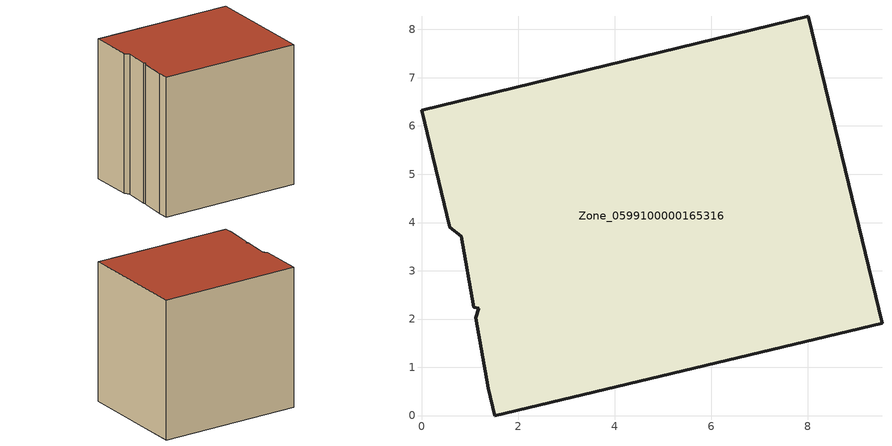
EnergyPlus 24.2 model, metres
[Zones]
Zone_0599100000165316
 floor ground (C_G): 0.83,3.71 0.58,3.9 0,6.33 8.01,8.27 9.54,1.91 1.52,0 1.38,0.57 1.12,2.03 1.19,2.23 1.09,2.25 z0
 wall outside (C_F): 9.54,1.91 8.01,8.27 0,6.33 0.58,3.9 0.83,3.71 1.09,2.25 1.19,2.23 1.12,2.03 1.38,0.57 1.52,0 9.54,1.91 z0:8.09
 roof outside (C_R): 0.83,3.71 1.09,2.25 1.19,2.23 1.12,2.03 1.38,0.57 1.52,0 9.54,1.91 8.01,8.27 0,6.33 0.58,3.9 z8.09
[BUILDING]
Pand.0599100000165316: North Axis=0; Terrain=City; Loads Convergence Tolerance Value=0.04; Temperature Convergence Tolerance Value=0.4; Solar Distribution=FullExterior; Maximum Number of Warmup Days=25; Minimum Number of Warmup Days=1
[Site:Location]
Rotterdam.The.Hague.AP_ZH_NLD Design_Conditions: Latitude=51.96; Longitude=4.45; Time Zone=1; Elevation=-4.5
[SITE:GROUNDTEMPERATURE:BUILDINGSURFACE]
18, 18, 18, 18, 18, 18, 18, 18, 18, 18, 18, 18
[MATERIAL] Thermal Absorptance=0.9; Solar Absorptance=0.7; Visible Absorptance=0.7
Name | Roughness | Thickness | Conductivity | Density | Specific Heat
G.TC.1965-1974 | MediumSmooth | 0.15 | 0.882353 | 540 | 1210
F.TC.1965-1974 | Rough | 0.3 | 0.697674 | 1920 | 840
R.TC.1965-1974 | MediumRough | 0.2 | 0.232558 | 1500 | 1000
[CONSTRUCTION]
C_G: G.TC.1965-1974
C_F: F.TC.1965-1974
C_R: R.TC.1965-1974
[ZONE]
Zone_0599100000165316: Type=1; Multiplier=1; Ceiling Height=Autocalculate; Volume=Autocalculate; Floor Area=autocalculate; Part of Total Floor Area=Yes
[ZONEINFILTRATION:DESIGNFLOWRATE]
Infil_Zone_0599100000165316: Zone or ZoneList or Space or SpaceList=Zone_0599100000165316; Schedule=AlwaysOn; Design Flow Rate Calculation Method=Flow/Area; Flow Rate per Floor Area=0.003; Constant Term Coefficient=1; Temperature Term Coefficient=0; Velocity Term Coefficient=0; Velocity Squared Term Coefficient=0
[HVACTEMPLATE:ZONE:IDEALLOADSAIRSYSTEM]
Zone_0599100000165316: Maximum Heating Supply Air Temperature=50; Minimum Cooling Supply Air Temperature=13; Maximum Heating Supply Air Humidity Ratio=0.0156; Minimum Cooling Supply Air Humidity Ratio=0.0077; Heating Limit=NoLimit; Cooling Limit=NoLimit; Dehumidification Control Type=ConstantSensibleHeatRatio; Cooling Sensible Heat Ratio=0.7; Dehumidification Setpoint=60; Humidification Control Type=None; Humidification Setpoint=30; Outdoor Air Method=None; Outdoor Air Flow Rate per Person=0.00944; Outdoor Air Flow Rate per Zone Floor Area=0; Outdoor Air Flow Rate per Zone=0; Demand Controlled Ventilation Type=None; Outdoor Air Economizer Type=NoEconomizer; Heat Recovery Type=None; Sensible Heat Recovery Effectiveness=0.7; Latent Heat Recovery Effectiveness=0.65
[ZONECONTROL:THERMOSTAT]
ThermostatControl_Zone_0599100000165316: Zone or ZoneList=Zone_0599100000165316; Control Type Schedule=DualSetpointControlType; Control 1=Thermostat_Zone_0599100000165316; Temperature Difference Between Cutout And Setpoint=0
[THERMOSTATSETPOINT:DUALSETPOINT]
Thermostat_Zone_0599100000165316: Heating Setpoint Temperature Schedule=HeatingSetpoint_Zone_0599100000165316; Cooling Setpoint Temperature Schedule=CoolingSetpoint_Zone_0599100000165316
[SCHEDULE:COMPACT]
HeatingSetpoint_Zone_0599100000165316: Through: 12/31, For: AllDays, Until: 24:00, 21
CoolingSetpoint_Zone_0599100000165316: Through: 12/31, For: AllDays, Until: 24:00, 24
DualSetpointControlType: Through: 12/31, For: AllDays, Until: 24:00, 4
AlwaysOn: Through: 12/31, For: AllDays, Until: 24:00, 1
